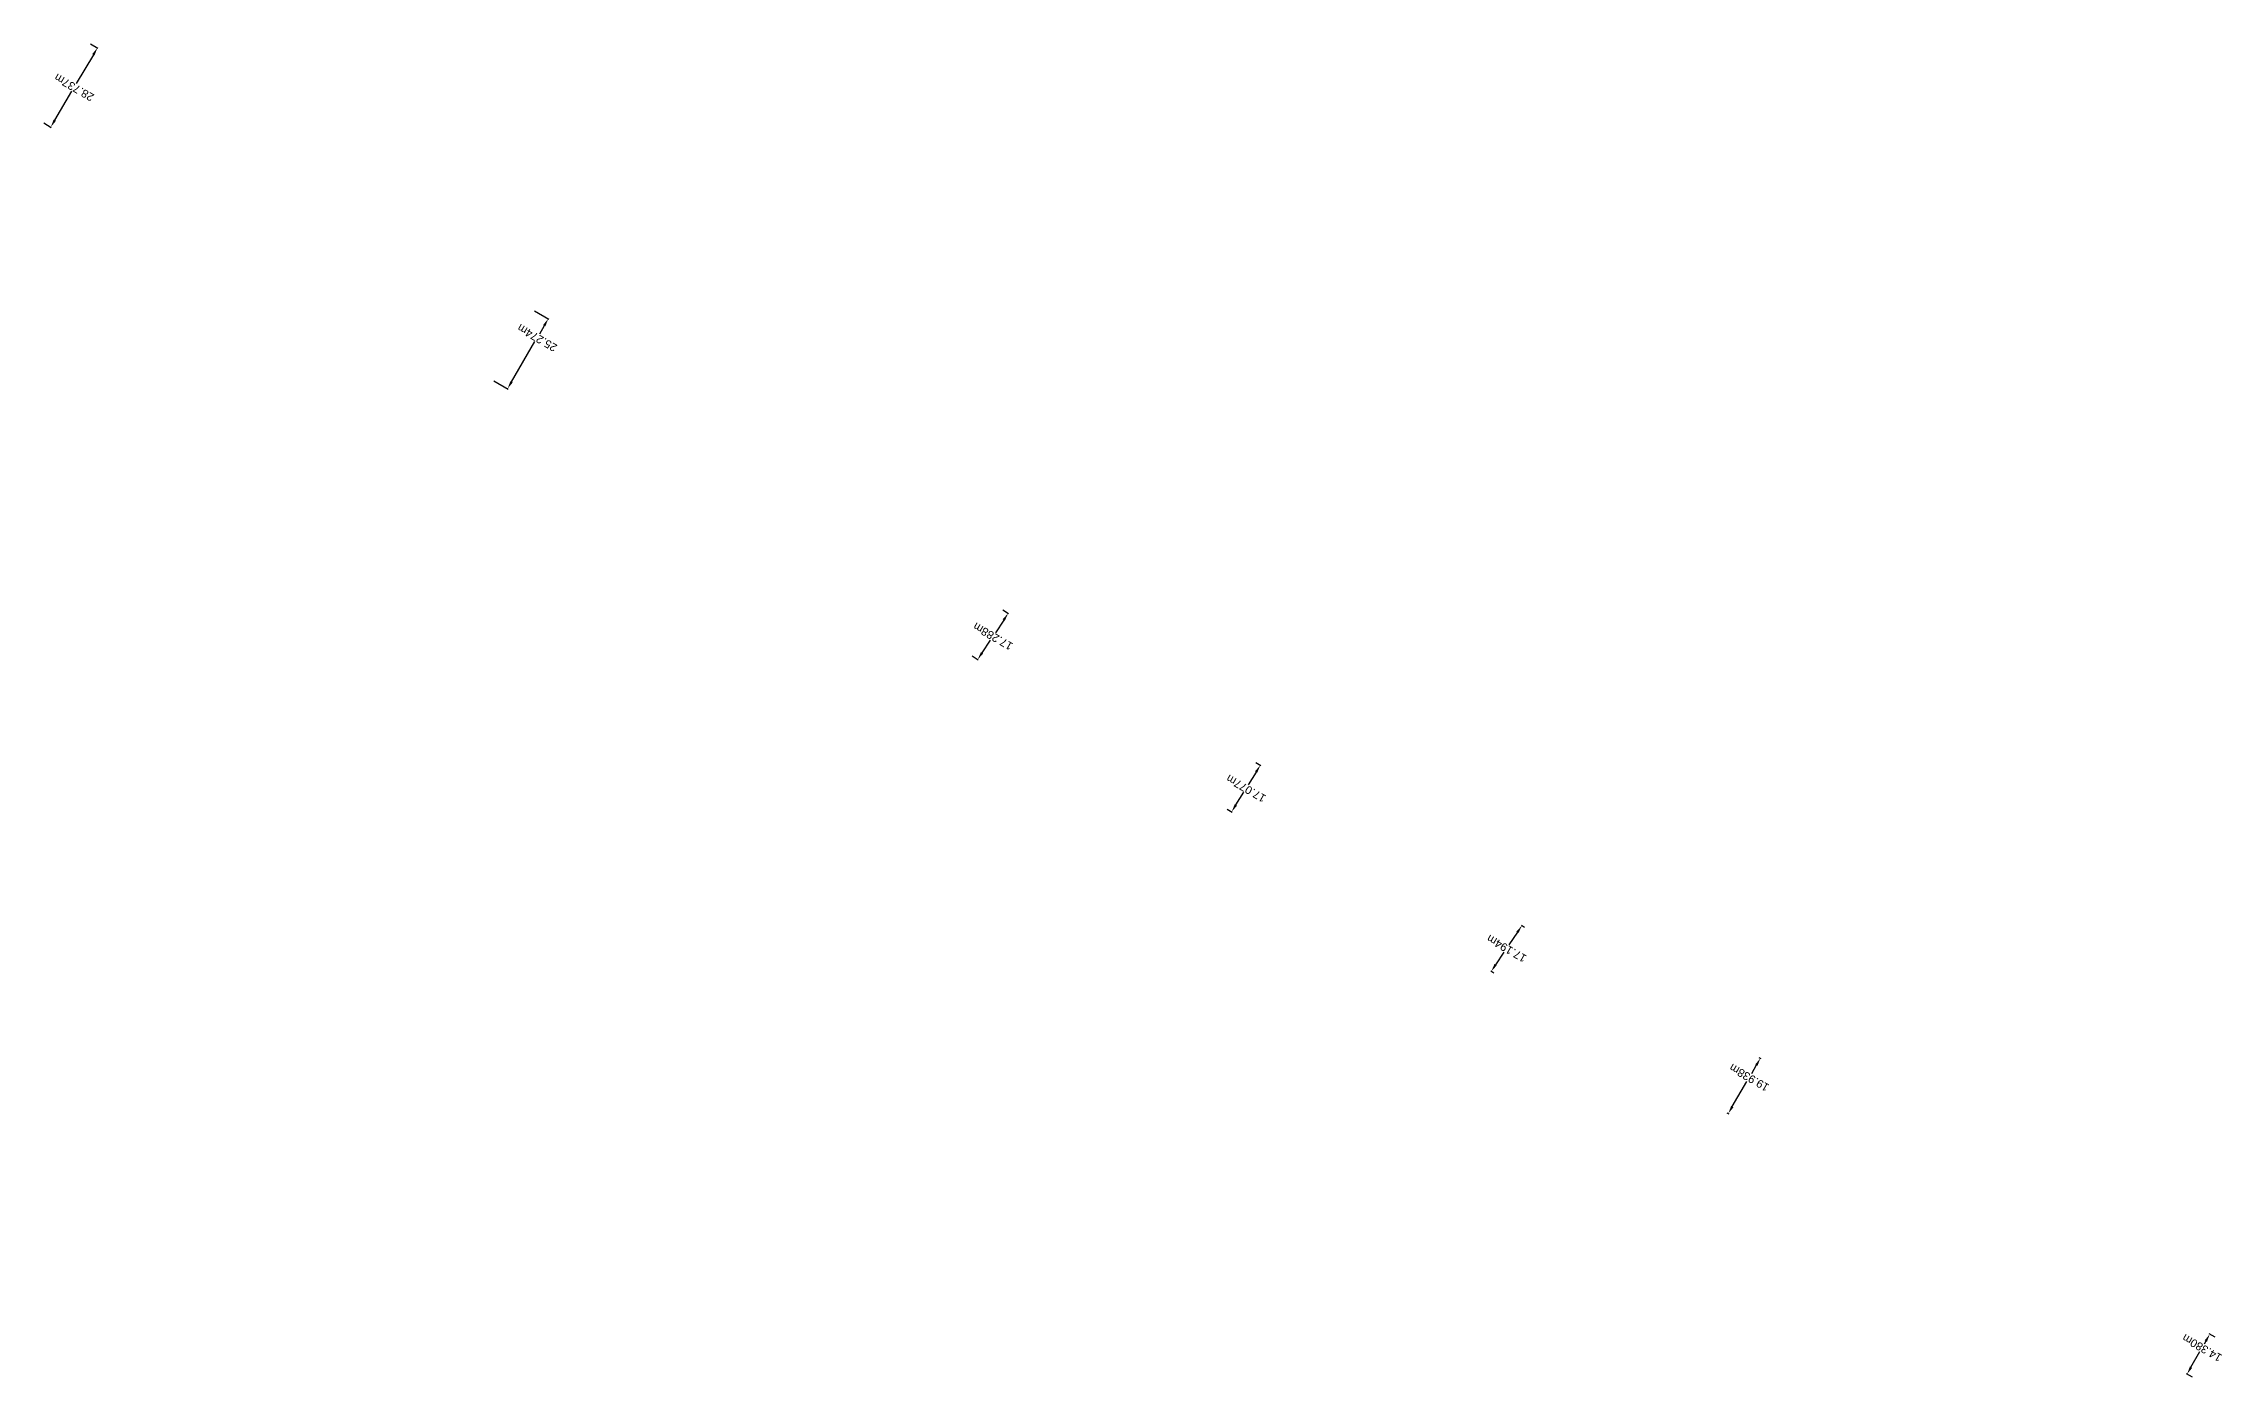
# Model space of a CAD drawing. Header units: metres. Extents: x 615788 to 628025, y 3391429 to 3398897.
# Drawn here: x 617232 to 617913, y 3397522 to 3397939 of the extents above; entities that cross this region are included whole.
import ezdxf

# ---------------------------------------------------------------- set-up
doc = ezdxf.new("R2010")
doc.units = ezdxf.units.M
doc.header["$MEASUREMENT"] = 0
doc.layers.get('Defpoints').update_dxf_attribs({"lineweight": 0})
doc.layers.add('cut conn grades dn', color=190, linetype='Continuous')
doc.styles.get("Standard").update_dxf_attribs({"font": 'arial.ttf'})
doc.dimstyles.get("Standard").update_dxf_attribs({"dimtxt": 2.5, "dimasz": 2.5, "dimexe": 0.18, "dimexo": 0.0625, "dimgap": 0.09, "dimtad": 0, "dimtih": 1, "dimtoh": 1, "dimdec": 3, "dimzin": 0, "dimdsep": 46, "dimtxsty": 'Standard', "dimcen": 0.09, "dimadec": 0, "dimazin": 0, "dimtfac": 1, "dimtdec": 3, "dimtofl": 0, "dimtmove": 0, "dimatfit": 3, "dimfxl": 1, "dimtolj": 1, "dimtzin": 0, "dimarcsym": 0})

# ---------------------------------------------------------------- blocks, each defined once
blk = doc.blocks.new('*D44')
at = {"layer": 'cut conn grades dn', "color": 0, "lineweight": -2, "transparency": 16777216}
for p, q in [((617907.33, 3397533.11), (617906.8, 3397532.18)), ((617910.28, 3397534.3), (617908.41, 3397535.37)), ((617902.7, 3397524.95), (617905.45, 3397529.81)), ((617903.19, 3397521.8), (617901.31, 3397522.86))]:
    blk.add_line(p, q, dxfattribs=at)
at = {"layer": 'cut conn grades dn', "color": 0, "transparency": 16777216}
for points in [[(617906.97, 3397533.31), (617907.69, 3397532.9), (617908.56, 3397535.28)], [(617902.34, 3397525.15), (617903.06, 3397524.74), (617901.46, 3397522.77)]]:
    blk.add_solid(points, dxfattribs=at)
at = {"layer": 'Defpoints', "color": 0, "transparency": 16777216}
for p in [(617910.34, 3397534.27), (617901.46, 3397522.77), (617903.24, 3397521.77)]:
    blk.add_point(p, dxfattribs=at)
at = {"layer": 'cut conn grades dn', "color": 0, "transparency": 16777216, "insert": (617906.13, 3397530.99), "char_height": 2.5, "attachment_point": 5, "rotation": 150}
blk.add_mtext('\\A1;14.380m', dxfattribs=at)
blk = doc.blocks.new('*D36')
at = {"layer": 'cut conn grades dn', "color": 0, "lineweight": -2, "transparency": 16777216}
for p, q in [((617767.71, 3397621.69), (617768.28, 3397621.36)), ((617759.37, 3397606.37), (617763.95, 3397614.25)), ((617766.87, 3397619.29), (617765.32, 3397616.62)), ((617757.7, 3397604.45), (617758.27, 3397604.11))]:
    blk.add_line(p, q, dxfattribs=at)
at = {"layer": 'cut conn grades dn', "color": 0, "transparency": 16777216}
for points in [[(617766.51, 3397619.5), (617767.23, 3397619.08), (617768.13, 3397621.45)], [(617759.01, 3397606.58), (617759.73, 3397606.16), (617758.12, 3397604.21)]]:
    blk.add_solid(points, dxfattribs=at)
at = {"layer": 'Defpoints', "color": 0, "transparency": 16777216}
for p in [(617767.66, 3397621.72), (617757.65, 3397604.48), (617758.12, 3397604.21)]:
    blk.add_point(p, dxfattribs=at)
at = {"layer": 'cut conn grades dn', "color": 0, "transparency": 16777216, "insert": (617764.64, 3397615.44), "char_height": 2.5, "attachment_point": 5, "rotation": 150}
blk.add_mtext('\\A1;19.938m', dxfattribs=at)
blk = doc.blocks.new('*D37')
at = {"layer": 'cut conn grades dn', "color": 0, "lineweight": -2, "transparency": 16777216}
for p, q in [((617694.47, 3397662.34), (617693.47, 3397663.01)), ((617685.43, 3397650.71), (617688.06, 3397654.64)), ((617692.23, 3397660.84), (617689.59, 3397656.91)), ((617684.89, 3397648.06), (617683.89, 3397648.74))]:
    blk.add_line(p, q, dxfattribs=at)
at = {"layer": 'cut conn grades dn', "color": 0, "transparency": 16777216}
for points in [[(617691.88, 3397661.07), (617692.57, 3397660.61), (617693.62, 3397662.91)], [(617685.08, 3397650.94), (617685.78, 3397650.48), (617684.04, 3397648.64)]]:
    blk.add_solid(points, dxfattribs=at)
at = {"layer": 'Defpoints', "color": 0, "transparency": 16777216}
for p in [(617694.52, 3397662.31), (617684.04, 3397648.64), (617684.94, 3397648.03)]:
    blk.add_point(p, dxfattribs=at)
at = {"layer": 'cut conn grades dn', "color": 0, "transparency": 16777216, "insert": (617688.83, 3397655.77), "char_height": 2.5, "attachment_point": 5, "rotation": 150}
blk.add_mtext('\\A1;17.194m', dxfattribs=at)
blk = doc.blocks.new('*D38')
at = {"layer": 'cut conn grades dn', "color": 0, "lineweight": -2, "transparency": 16777216}
for p, q in [((617610.57, 3397710.9), (617608.12, 3397706.93)), ((617610.52, 3397713.87), (617612.04, 3397712.94)), ((617604.25, 3397700.62), (617606.69, 3397704.6)), ((617601.57, 3397699.33), (617603.09, 3397698.39))]:
    blk.add_line(p, q, dxfattribs=at)
at = {"layer": 'cut conn grades dn', "color": 0, "transparency": 16777216}
for points in [[(617610.22, 3397711.12), (617610.93, 3397710.69), (617611.88, 3397713.03)], [(617603.89, 3397700.84), (617604.6, 3397700.4), (617602.94, 3397698.49)]]:
    blk.add_solid(points, dxfattribs=at)
at = {"layer": 'Defpoints', "color": 0, "transparency": 16777216}
for p in [(617610.46, 3397713.91), (617601.52, 3397699.36), (617602.94, 3397698.49)]:
    blk.add_point(p, dxfattribs=at)
at = {"layer": 'cut conn grades dn', "color": 0, "transparency": 16777216, "insert": (617607.41, 3397705.76), "char_height": 2.5, "attachment_point": 5, "rotation": 150}
blk.add_mtext('\\A1;17.077m', dxfattribs=at)
blk = doc.blocks.new('*D39')
at = {"layer": 'cut conn grades dn', "color": 0, "lineweight": -2, "transparency": 16777216}
for p, q in [((617531.72, 3397758.41), (617529.09, 3397754.43)), ((617531.42, 3397761.6), (617533.24, 3397760.4)), ((617524.95, 3397748.16), (617527.58, 3397752.14)), ((617521.9, 3397747.18), (617523.72, 3397745.97))]:
    blk.add_line(p, q, dxfattribs=at)
at = {"layer": 'cut conn grades dn', "color": 0, "transparency": 16777216}
for points in [[(617531.37, 3397758.64), (617532.06, 3397758.18), (617533.09, 3397760.5)], [(617524.6, 3397748.39), (617525.29, 3397747.93), (617523.57, 3397746.07)]]:
    blk.add_solid(points, dxfattribs=at)
at = {"layer": 'Defpoints', "color": 0, "transparency": 16777216}
for p in [(617531.37, 3397761.64), (617521.84, 3397747.21), (617523.57, 3397746.07)]:
    blk.add_point(p, dxfattribs=at)
at = {"layer": 'cut conn grades dn', "color": 0, "transparency": 16777216, "insert": (617528.33, 3397753.29), "char_height": 2.5, "attachment_point": 5, "rotation": 150}
blk.add_mtext('\\A1;17.288m', dxfattribs=at)
blk = doc.blocks.new('*D40')
at = {"layer": 'cut conn grades dn', "color": 0, "lineweight": -2, "transparency": 16777216}
for p, q in [((617385.14, 3397854.98), (617389.53, 3397852.43)), ((617377.92, 3397832.84), (617385.23, 3397845.39)), ((617388.12, 3397850.36), (617386.6, 3397847.75)), ((617372.43, 3397833.14), (617376.82, 3397830.58))]:
    blk.add_line(p, q, dxfattribs=at)
at = {"layer": 'cut conn grades dn', "color": 0, "transparency": 16777216}
for points in [[(617387.76, 3397850.57), (617388.48, 3397850.15), (617389.38, 3397852.52)], [(617377.56, 3397833.04), (617378.28, 3397832.63), (617376.66, 3397830.67)]]:
    blk.add_solid(points, dxfattribs=at)
at = {"layer": 'Defpoints', "color": 0, "transparency": 16777216}
for p in [(617385.09, 3397855.01), (617389.38, 3397852.52), (617372.37, 3397833.17)]:
    blk.add_point(p, dxfattribs=at)
at = {"layer": 'cut conn grades dn', "color": 0, "transparency": 16777216, "insert": (617385.92, 3397846.57), "char_height": 2.5, "attachment_point": 5, "rotation": 150}
blk.add_mtext('\\A1;25.274m', dxfattribs=at)
blk = doc.blocks.new('*D41')
at = {"layer": 'cut conn grades dn', "color": 0, "lineweight": -2, "transparency": 16777216}
for p, q in [((617247.25, 3397935.04), (617241.92, 3397925.99)), ((617246.34, 3397938.48), (617248.68, 3397937.1)), ((617235.2, 3397914.59), (617240.53, 3397923.63)), ((617231.75, 3397913.72), (617234.09, 3397912.34))]:
    blk.add_line(p, q, dxfattribs=at)
at = {"layer": 'cut conn grades dn', "color": 0, "transparency": 16777216}
for points in [[(617246.89, 3397935.25), (617247.61, 3397934.83), (617248.52, 3397937.19)], [(617234.84, 3397914.8), (617235.56, 3397914.37), (617233.93, 3397912.43)]]:
    blk.add_solid(points, dxfattribs=at)
at = {"layer": 'Defpoints', "color": 0, "transparency": 16777216}
for p in [(617246.29, 3397938.51), (617248.52, 3397937.19), (617231.7, 3397913.75)]:
    blk.add_point(p, dxfattribs=at)
at = {"layer": 'cut conn grades dn', "color": 0, "transparency": 16777216, "insert": (617241.23, 3397924.81), "char_height": 2.5, "attachment_point": 5, "rotation": 150}
blk.add_mtext('\\A1;28.737m', dxfattribs=at)

msp = doc.modelspace()

# ---------------------------------------------------------------- dimensions: what is measured, and where the dimension line sits
at = {"layer": 'cut conn grades dn', "color": 1}
for p1, p2, distance, picture, middle in [((617231.695, 3397913.7502), (617246.2855, 3397938.508), -2.5951, '*D41', (617241.2261, 3397924.8115)), ((617531.3682, 3397761.6393), (617521.8443, 3397747.2111), 2.0676, '*D39', (617528.3318, 3397753.2862)), ((617610.4627, 3397713.9065), (617601.5162, 3397699.3609), 1.6661, '*D38', (617607.4086, 3397705.7608)), ((617694.5235, 3397662.306), (617684.9428, 3397648.0291), -1.09, '*D37', (617688.8281, 3397655.7749))]:
    dim = msp.add_aligned_dim(p1=p1, p2=p2, distance=distance, dimstyle='Standard', override={"dimpost": 'm'}, dxfattribs=at)
    dim.commit()
    dim.dimension.update_dxf_attribs({"geometry": picture, "text_midpoint": middle, "text_rotation": 330})
for base, p1, p2, angle, picture, middle in [((617389.3793, 3397852.5173), (617372.3749, 3397833.1714), (617385.0908, 3397855.0139), 59.7936418, '*D40', (617385.9152, 3397846.5669)), ((617758.1177, 3397604.2053), (617767.6567, 3397621.7221), (617757.6478, 3397604.4781), 239.8679674, '*D36', (617764.6363, 3397615.436)), ((617901.4645, 3397522.7745), (617910.3387, 3397534.2726), (617903.2405, 3397521.7665), 240.4217007, '*D44', (617906.1299, 3397530.9943))]:
    dim = msp.add_linear_dim(base=base, p1=p1, p2=p2, angle=angle, dimstyle='Standard', override={"dimpost": 'm'}, dxfattribs=at)
    dim.commit()
    dim.dimension.update_dxf_attribs({"geometry": picture, "text_midpoint": middle, "dimtype": 129, "text_rotation": 330})

doc.saveas('drawing.dxf')
